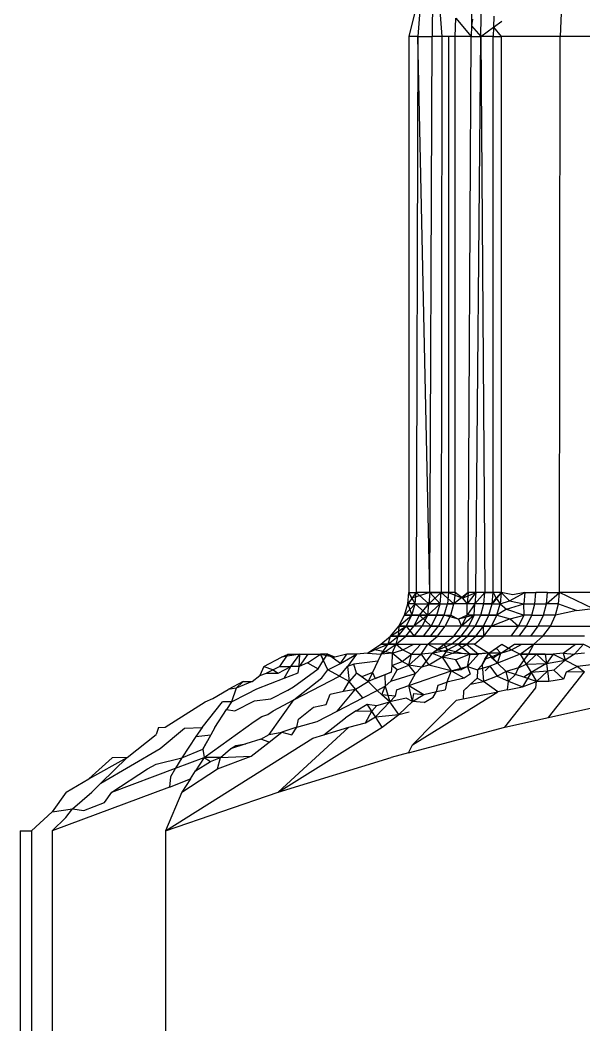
# Model space of a CAD drawing. Header units: millimetres. Extents: x 153 to 4750, y 92 to 3343.
# Drawn here: x 2843.809 to 2846.09, y 1085.116 to 1089.182 of the extents above; entities that cross this region are included whole.
import ezdxf

# ---------------------------------------------------------------- set-up
doc = ezdxf.new("R2010")
doc.units = ezdxf.units.MM

msp = doc.modelspace()

# ---------------------------------------------------------------- linework, layer by layer
for p, q in [((2846.0243, 1089.8135), (2845.9935, 1089.1156)), ((2845.6724, 1089.1156), (2845.6848, 1089.6388)), ((2845.4357, 1089.336), (2845.3814, 1089.1156)), ((2845.4357, 1089.336), (2845.4184, 1089.1156)), ((2845.4777, 1089.2772), (2845.4755, 1089.1156)), ((2845.5056, 1089.2382), (2845.5156, 1089.1156)), ((2845.5684, 1089.1156), (2845.5716, 1089.1897)), ((2845.5716, 1089.1897), (2845.6343, 1089.1156)), ((2845.6351, 1089.2135), (2845.6346, 1089.1586)), ((2845.6386, 1089.1855), (2845.6346, 1089.1586)), ((2845.7258, 1089.1979), (2845.724, 1089.1533)), ((2845.6346, 1089.1586), (2845.6343, 1089.1156)), ((2845.6346, 1089.1586), (2845.6724, 1089.1156)), ((2845.6724, 1089.1156), (2845.724, 1089.1533)), ((2845.724, 1089.1533), (2845.7224, 1089.1156)), ((2845.724, 1089.1533), (2845.7572, 1089.1776)), ((2845.724, 1089.1533), (2845.7547, 1089.1156)), ((2845.4184, 1089.1156), (2845.3814, 1089.1156)), ((2845.3814, 1089.1156), (2845.3814, 1086.8656)), ((2845.4184, 1089.1156), (2845.411, 1086.8656)), ((2845.4184, 1089.1156), (2845.4755, 1089.1156)), ((2845.4667, 1086.8656), (2845.4184, 1089.1156)), ((2845.4667, 1086.8656), (2845.4755, 1089.1156)), ((2845.5156, 1089.1156), (2845.4755, 1089.1156)), ((2845.5416, 1089.1156), (2845.4755, 1089.1156)), ((2845.5156, 1089.1156), (2845.5125, 1086.8656)), ((2845.5416, 1089.1156), (2845.5156, 1089.1156)), ((2845.5684, 1089.1156), (2845.5156, 1089.1156)), ((2845.5416, 1089.1156), (2845.5416, 1086.8656)), ((2845.5684, 1089.1156), (2845.5416, 1089.1156)), ((2845.5684, 1086.8656), (2845.5684, 1089.1156)), ((2845.6343, 1089.1156), (2845.5684, 1089.1156)), ((2845.622, 1086.8656), (2845.6343, 1089.1156)), ((2845.6343, 1089.1156), (2845.6724, 1089.1156)), ((2845.653, 1086.8656), (2845.6724, 1089.1156)), ((2845.6724, 1089.1156), (2845.6893, 1086.8656)), ((2845.7224, 1089.1156), (2845.6724, 1089.1156)), ((2845.7224, 1089.1156), (2845.7547, 1089.1156)), ((2845.7224, 1086.8656), (2845.7224, 1089.1156)), ((2845.7547, 1089.1156), (2845.7547, 1086.8656)), ((2845.9935, 1089.1156), (2845.7547, 1089.1156)), ((2845.9916, 1086.8656), (2845.9935, 1089.1156)), ((2846.288, 1089.1156), (2845.9935, 1089.1156)), ((2845.3772, 1086.8201), (2845.3814, 1086.8656)), ((2845.411, 1086.8656), (2845.3772, 1086.8201)), ((2845.3814, 1086.8656), (2845.411, 1086.8656)), ((2845.4068, 1086.8201), (2845.3814, 1086.8656)), ((2845.3941, 1086.8428), (2845.3814, 1086.8656)), ((2845.4667, 1086.8656), (2845.3941, 1086.8428)), ((2845.4068, 1086.8201), (2845.411, 1086.8656)), ((2845.4667, 1086.8656), (2845.411, 1086.8656)), ((2845.411, 1086.8656), (2845.4626, 1086.8201)), ((2845.4667, 1086.8656), (2845.4626, 1086.8201)), ((2845.4626, 1086.8201), (2845.5125, 1086.8656)), ((2845.4667, 1086.8656), (2845.5084, 1086.8201)), ((2845.4667, 1086.8656), (2845.5125, 1086.8656)), ((2845.5416, 1086.8656), (2845.4667, 1086.8656)), ((2845.5084, 1086.8201), (2845.5125, 1086.8656)), ((2845.5684, 1086.8656), (2845.5125, 1086.8656)), ((2845.5125, 1086.8656), (2845.5416, 1086.8656)), ((2845.5643, 1086.8201), (2845.5125, 1086.8656)), ((2845.5416, 1086.8656), (2845.5375, 1086.8201)), ((2845.5416, 1086.8656), (2845.5989, 1086.8428)), ((2845.5684, 1086.8656), (2845.5643, 1086.8201)), ((2845.622, 1086.8656), (2845.5643, 1086.8201)), ((2845.5989, 1086.8428), (2845.5684, 1086.8656)), ((2845.5989, 1086.8428), (2845.653, 1086.8656)), ((2845.5989, 1086.8428), (2845.622, 1086.8656)), ((2845.5989, 1086.8428), (2845.6179, 1086.8201)), ((2845.622, 1086.8656), (2845.6179, 1086.8201)), ((2845.653, 1086.8656), (2845.6179, 1086.8201)), ((2845.6893, 1086.8656), (2845.622, 1086.8656)), ((2845.653, 1086.8656), (2845.6491, 1086.8201)), ((2845.6491, 1086.8201), (2845.6893, 1086.8656)), ((2845.6893, 1086.8656), (2845.653, 1086.8656)), ((2845.6852, 1086.8201), (2845.6893, 1086.8656)), ((2845.7547, 1086.8656), (2845.6893, 1086.8656)), ((2845.6893, 1086.8656), (2845.7224, 1086.8656)), ((2845.7184, 1086.8201), (2845.7224, 1086.8656)), ((2845.7547, 1086.8656), (2845.7184, 1086.8201)), ((2845.7184, 1086.8201), (2845.7346, 1086.8428)), ((2845.7224, 1086.8656), (2845.7346, 1086.8428)), ((2845.7547, 1086.8656), (2845.7346, 1086.8428)), ((2845.7346, 1086.8428), (2845.7507, 1086.8201)), ((2845.7547, 1086.8656), (2845.7507, 1086.8201)), ((2845.7507, 1086.8201), (2845.7891, 1086.8319)), ((2845.8029, 1086.8562), (2845.7547, 1086.8656)), ((2845.7547, 1086.8656), (2845.7891, 1086.8319)), ((2845.7891, 1086.8319), (2845.8513, 1086.8656)), ((2845.7891, 1086.8319), (2845.8473, 1086.8201)), ((2845.8513, 1086.8656), (2845.8029, 1086.8562)), ((2845.8513, 1086.8656), (2845.8473, 1086.8201)), ((2845.8513, 1086.8656), (2845.8957, 1086.8656)), ((2845.8918, 1086.8201), (2845.8957, 1086.8656)), ((2845.9428, 1086.8656), (2845.8957, 1086.8656)), ((2845.9389, 1086.8201), (2845.9428, 1086.8656)), ((2845.9389, 1086.8201), (2845.9916, 1086.8656)), ((2845.9428, 1086.8656), (2845.9916, 1086.8656)), ((2845.9877, 1086.8201), (2845.9916, 1086.8656)), ((2846.148, 1086.8656), (2845.9916, 1086.8656)), ((2846.1259, 1086.8007), (2845.9916, 1086.8656)), ((2845.3638, 1086.7736), (2845.3772, 1086.8201)), ((2845.4068, 1086.8201), (2845.3638, 1086.7736)), ((2845.4068, 1086.8201), (2845.3772, 1086.8201)), ((2845.3772, 1086.8201), (2845.3935, 1086.7736)), ((2845.3935, 1086.7736), (2845.4068, 1086.8201)), ((2845.4068, 1086.8201), (2845.4626, 1086.8201)), ((2845.4068, 1086.8201), (2845.4581, 1086.7736)), ((2845.4253, 1086.7736), (2845.4626, 1086.8201)), ((2845.4581, 1086.7736), (2845.4626, 1086.8201)), ((2845.5084, 1086.8201), (2845.4581, 1086.7736)), ((2845.5084, 1086.8201), (2845.4626, 1086.8201)), ((2845.4626, 1086.8201), (2845.5375, 1086.8201)), ((2845.4953, 1086.7736), (2845.5084, 1086.8201)), ((2845.5084, 1086.8201), (2845.5375, 1086.8201)), ((2845.5084, 1086.8201), (2845.5643, 1086.8201)), ((2845.5244, 1086.7736), (2845.5375, 1086.8201)), ((2845.5643, 1086.8201), (2845.5375, 1086.8201)), ((2845.5513, 1086.7736), (2845.5643, 1086.8201)), ((2845.6179, 1086.8201), (2845.5643, 1086.8201)), ((2845.6173, 1086.7736), (2845.6179, 1086.8201)), ((2845.6491, 1086.8201), (2845.6173, 1086.7736)), ((2845.6852, 1086.8201), (2845.6179, 1086.8201)), ((2845.6491, 1086.8201), (2845.6179, 1086.8201)), ((2845.6463, 1086.7736), (2845.6491, 1086.8201)), ((2845.6852, 1086.8201), (2845.6491, 1086.8201)), ((2845.6724, 1086.7736), (2845.6852, 1086.8201)), ((2845.7184, 1086.8201), (2845.6852, 1086.8201)), ((2845.6852, 1086.8201), (2845.7507, 1086.8201)), ((2845.7056, 1086.7736), (2845.7184, 1086.8201)), ((2845.7184, 1086.8201), (2845.7507, 1086.8201)), ((2845.738, 1086.7736), (2845.7507, 1086.8201)), ((2845.7765, 1086.7982), (2845.738, 1086.7736)), ((2845.7507, 1086.8201), (2845.7765, 1086.7982)), ((2845.7765, 1086.7982), (2845.8473, 1086.8201)), ((2845.7765, 1086.7982), (2845.8476, 1086.7736)), ((2845.8476, 1086.7736), (2845.8473, 1086.8201)), ((2845.8473, 1086.8201), (2845.8918, 1086.8201)), ((2845.8794, 1086.7736), (2845.8918, 1086.8201)), ((2845.8918, 1086.8201), (2845.9389, 1086.8201)), ((2845.9266, 1086.7736), (2845.9389, 1086.8201)), ((2845.9877, 1086.8201), (2845.9389, 1086.8201)), ((2845.9755, 1086.7736), (2845.9877, 1086.8201)), ((2846.0618, 1086.792), (2845.9755, 1086.7736)), ((2845.9877, 1086.8201), (2846.0618, 1086.792)), ((2846.0618, 1086.792), (2846.1259, 1086.8007)), ((2845.3406, 1086.7288), (2845.3638, 1086.7736)), ((2845.3406, 1086.7288), (2845.3935, 1086.7736)), ((2845.3935, 1086.7736), (2845.3638, 1086.7736)), ((2845.3638, 1086.7736), (2845.4253, 1086.7736)), ((2845.3705, 1086.7288), (2845.3935, 1086.7736)), ((2845.4581, 1086.7736), (2845.3935, 1086.7736)), ((2845.4253, 1086.7736), (2845.3935, 1086.7736)), ((2845.4023, 1086.7288), (2845.4253, 1086.7736)), ((2845.4581, 1086.7736), (2845.4023, 1086.7288)), ((2845.4253, 1086.7736), (2845.4581, 1086.7736)), ((2845.4253, 1086.7736), (2845.4725, 1086.7288)), ((2845.4352, 1086.7288), (2845.4581, 1086.7736)), ((2845.4953, 1086.7736), (2845.4581, 1086.7736)), ((2845.4581, 1086.7736), (2845.5244, 1086.7736)), ((2845.4725, 1086.7288), (2845.4953, 1086.7736)), ((2845.5244, 1086.7736), (2845.4953, 1086.7736)), ((2845.4953, 1086.7736), (2845.5513, 1086.7736)), ((2845.5017, 1086.7288), (2845.5244, 1086.7736)), ((2845.5826, 1086.7572), (2845.5244, 1086.7736)), ((2845.5287, 1086.7288), (2845.5513, 1086.7736)), ((2845.5513, 1086.7736), (2845.5826, 1086.7572)), ((2845.6173, 1086.7736), (2845.5826, 1086.7572)), ((2845.6463, 1086.7736), (2845.5826, 1086.7572)), ((2845.5826, 1086.7572), (2845.5949, 1086.7288)), ((2845.5949, 1086.7288), (2845.6173, 1086.7736)), ((2845.6463, 1086.7736), (2845.5949, 1086.7288)), ((2845.6724, 1086.7736), (2845.6173, 1086.7736)), ((2845.624, 1086.7288), (2845.6463, 1086.7736)), ((2845.6724, 1086.7736), (2845.6463, 1086.7736)), ((2845.6502, 1086.7288), (2845.6724, 1086.7736)), ((2845.7056, 1086.7736), (2845.6724, 1086.7736)), ((2845.6724, 1086.7736), (2845.738, 1086.7736)), ((2845.6835, 1086.7288), (2845.7056, 1086.7736)), ((2845.738, 1086.7736), (2845.7056, 1086.7736)), ((2845.7159, 1086.7288), (2845.738, 1086.7736)), ((2845.7913, 1086.7581), (2845.7159, 1086.7288)), ((2845.738, 1086.7736), (2845.7913, 1086.7581)), ((2845.7913, 1086.7581), (2845.8476, 1086.7736)), ((2845.7913, 1086.7581), (2845.8258, 1086.7288)), ((2845.8258, 1086.7288), (2845.8476, 1086.7736)), ((2845.8794, 1086.7736), (2845.8476, 1086.7736)), ((2845.8578, 1086.7288), (2845.8794, 1086.7736)), ((2845.8794, 1086.7736), (2845.9266, 1086.7736)), ((2845.9051, 1086.7288), (2845.9266, 1086.7736)), ((2845.9755, 1086.7736), (2845.9266, 1086.7736)), ((2845.9542, 1086.7288), (2845.9755, 1086.7736)), ((2845.3081, 1086.6888), (2845.3406, 1086.7288)), ((2845.3081, 1086.6888), (2845.3705, 1086.7288)), ((2845.3381, 1086.6888), (2845.3705, 1086.7288)), ((2845.3406, 1086.7288), (2845.3381, 1086.6888)), ((2845.3705, 1086.7288), (2845.3406, 1086.7288)), ((2845.3406, 1086.7288), (2845.4023, 1086.7288)), ((2845.3701, 1086.6888), (2845.4023, 1086.7288)), ((2845.4352, 1086.7288), (2845.3705, 1086.7288)), ((2845.4023, 1086.7288), (2845.3705, 1086.7288)), ((2845.3705, 1086.7288), (2845.4032, 1086.6888)), ((2845.4725, 1086.7288), (2845.4023, 1086.7288)), ((2845.4032, 1086.6888), (2845.4352, 1086.7288)), ((2845.4725, 1086.7288), (2845.4352, 1086.7288)), ((2845.4406, 1086.6888), (2845.4725, 1086.7288)), ((2845.4699, 1086.6888), (2845.5017, 1086.7288)), ((2845.5017, 1086.7288), (2845.4725, 1086.7288)), ((2845.4725, 1086.7288), (2845.5287, 1086.7288)), ((2845.497, 1086.6888), (2845.5287, 1086.7288)), ((2845.5017, 1086.7288), (2845.5287, 1086.7288)), ((2845.5949, 1086.7288), (2845.5287, 1086.7288)), ((2845.5636, 1086.6888), (2845.5949, 1086.7288)), ((2845.5927, 1086.6888), (2845.624, 1086.7288)), ((2845.6502, 1086.7288), (2845.5949, 1086.7288)), ((2845.624, 1086.7288), (2845.5949, 1086.7288)), ((2845.6191, 1086.6888), (2845.6502, 1086.7288)), ((2845.6502, 1086.7288), (2845.624, 1086.7288)), ((2845.6835, 1086.7288), (2845.6502, 1086.7288)), ((2845.6502, 1086.7288), (2845.7159, 1086.7288)), ((2845.6525, 1086.6888), (2845.6835, 1086.7288)), ((2845.6851, 1086.6888), (2845.6835, 1086.7288)), ((2845.7159, 1086.7288), (2845.6835, 1086.7288)), ((2845.6851, 1086.6888), (2845.7159, 1086.7288)), ((2845.7159, 1086.7288), (2845.8258, 1086.7288)), ((2845.7955, 1086.6888), (2845.8258, 1086.7288)), ((2845.8578, 1086.7288), (2845.8258, 1086.7288)), ((2845.8275, 1086.6888), (2845.8578, 1086.7288)), ((2845.8578, 1086.7288), (2845.9051, 1086.7288)), ((2845.8751, 1086.6888), (2845.9051, 1086.7288)), ((2845.9542, 1086.7288), (2845.9051, 1086.7288)), ((2845.9243, 1086.6888), (2845.9542, 1086.7288)), ((2845.9542, 1086.7288), (2846.1208, 1086.7288)), ((2845.2681, 1086.6564), (2845.3081, 1086.6888)), ((2845.2983, 1086.6564), (2845.3381, 1086.6888)), ((2845.2983, 1086.6564), (2845.3081, 1086.6888)), ((2845.3381, 1086.6888), (2845.3081, 1086.6888)), ((2845.3081, 1086.6888), (2845.3701, 1086.6888)), ((2845.3304, 1086.6564), (2845.3381, 1086.6888)), ((2845.3304, 1086.6564), (2845.3701, 1086.6888)), ((2845.3701, 1086.6888), (2845.3381, 1086.6888)), ((2845.4032, 1086.6888), (2845.3381, 1086.6888)), ((2845.4406, 1086.6888), (2845.3701, 1086.6888)), ((2845.3701, 1086.6888), (2845.4032, 1086.6888)), ((2845.4406, 1086.6888), (2845.4032, 1086.6888)), ((2845.4032, 1086.6888), (2845.4699, 1086.6888)), ((2845.4699, 1086.6888), (2845.4406, 1086.6888)), ((2845.4406, 1086.6888), (2845.497, 1086.6888)), ((2845.458, 1086.6564), (2845.497, 1086.6888)), ((2845.497, 1086.6888), (2845.4699, 1086.6888)), ((2845.497, 1086.6888), (2845.5636, 1086.6888)), ((2845.5249, 1086.6564), (2845.5636, 1086.6888)), ((2845.5542, 1086.6564), (2845.5927, 1086.6888)), ((2845.5636, 1086.6888), (2845.6191, 1086.6888)), ((2845.5927, 1086.6888), (2845.5636, 1086.6888)), ((2845.5807, 1086.6564), (2845.6191, 1086.6888)), ((2845.6191, 1086.6888), (2845.5927, 1086.6888)), ((2845.6144, 1086.6564), (2845.6525, 1086.6888)), ((2845.6191, 1086.6888), (2845.6851, 1086.6888)), ((2845.6525, 1086.6888), (2845.6191, 1086.6888)), ((2845.6471, 1086.6564), (2845.6851, 1086.6888)), ((2845.6851, 1086.6888), (2845.6525, 1086.6888)), ((2845.7955, 1086.6888), (2845.6851, 1086.6888)), ((2845.8275, 1086.6888), (2845.7955, 1086.6888)), ((2845.8751, 1086.6888), (2845.8275, 1086.6888)), ((2845.9243, 1086.6888), (2845.8751, 1086.6888)), ((2845.8876, 1086.6564), (2845.9243, 1086.6888)), ((2846.0917, 1086.6888), (2845.9243, 1086.6888)), ((2845.2149, 1086.6198), (2845.2681, 1086.6564)), ((2845.2149, 1086.6198), (2845.2422, 1086.6331)), ((2845.2422, 1086.6331), (2845.2983, 1086.6564)), ((2845.3148, 1086.6198), (2845.2422, 1086.6331)), ((2845.2983, 1086.6564), (2845.2681, 1086.6564)), ((2845.2681, 1086.6564), (2845.3304, 1086.6564)), ((2845.27, 1086.6156), (2845.2983, 1086.6564)), ((2845.27, 1086.6156), (2845.3304, 1086.6564)), ((2845.3304, 1086.6564), (2845.2983, 1086.6564)), ((2845.3148, 1086.6198), (2845.3304, 1086.6564)), ((2845.3148, 1086.6198), (2845.3573, 1086.6331)), ((2845.3304, 1086.6564), (2845.4013, 1086.6564)), ((2845.3304, 1086.6564), (2845.3573, 1086.6331)), ((2845.3573, 1086.6331), (2845.4013, 1086.6564)), ((2845.3573, 1086.6331), (2845.3927, 1086.6156)), ((2845.3927, 1086.6156), (2845.4308, 1086.6564)), ((2845.4013, 1086.6564), (2845.4308, 1086.6564)), ((2845.4308, 1086.6564), (2845.458, 1086.6564)), ((2845.4321, 1086.6156), (2845.458, 1086.6564)), ((2845.5249, 1086.6564), (2845.458, 1086.6564)), ((2845.5008, 1086.6331), (2845.458, 1086.6564)), ((2845.4758, 1086.6198), (2845.5249, 1086.6564)), ((2845.4758, 1086.6198), (2845.5378, 1086.6331)), ((2845.5008, 1086.6331), (2845.4758, 1086.6198)), ((2845.5249, 1086.6564), (2845.5008, 1086.6331)), ((2845.5008, 1086.6331), (2845.5542, 1086.6564)), ((2845.5008, 1086.6331), (2845.5603, 1086.6198)), ((2845.5378, 1086.6331), (2845.5162, 1086.603)), ((2845.5807, 1086.6564), (2845.5249, 1086.6564)), ((2845.5378, 1086.6331), (2845.5249, 1086.6564)), ((2845.5378, 1086.6331), (2845.5807, 1086.6564)), ((2845.5979, 1086.6183), (2845.5378, 1086.6331)), ((2845.5807, 1086.6564), (2845.5542, 1086.6564)), ((2845.5603, 1086.6198), (2845.6144, 1086.6564)), ((2845.6471, 1086.6564), (2845.5807, 1086.6564)), ((2845.5807, 1086.6564), (2845.6144, 1086.6564)), ((2845.5807, 1086.6564), (2845.6301, 1086.6156)), ((2845.6471, 1086.6564), (2845.6144, 1086.6564)), ((2845.6144, 1086.6564), (2845.6629, 1086.6156)), ((2845.6471, 1086.6564), (2845.7053, 1086.6198)), ((2845.7053, 1086.6198), (2845.7581, 1086.6564)), ((2845.7053, 1086.6198), (2845.7343, 1086.6398)), ((2845.7343, 1086.6398), (2845.7581, 1086.6564)), ((2845.7343, 1086.6398), (2845.7536, 1086.6198)), ((2845.7536, 1086.6198), (2845.8088, 1086.6564)), ((2845.7536, 1086.6198), (2845.7966, 1086.6331)), ((2845.7581, 1086.6564), (2845.7966, 1086.6331)), ((2845.7966, 1086.6331), (2845.8381, 1086.6564)), ((2845.7966, 1086.6331), (2845.8314, 1086.6156)), ((2845.8088, 1086.6564), (2845.8381, 1086.6564)), ((2845.8314, 1086.6156), (2845.8876, 1086.6564)), ((2845.8381, 1086.6564), (2845.8876, 1086.6564)), ((2845.8653, 1086.6156), (2845.8876, 1086.6564)), ((2845.8876, 1086.6564), (2846.0559, 1086.6564)), ((2846.0064, 1086.6198), (2846.0559, 1086.6564)), ((2846.0517, 1086.6156), (2846.0878, 1086.6564)), ((2846.0559, 1086.6564), (2846.0878, 1086.6564)), ((2846.0878, 1086.6564), (2846.1328, 1086.6331)), ((2844.7954, 1086.566), (2844.8671, 1086.6031)), ((2844.8598, 1086.5665), (2844.8937, 1086.6156)), ((2844.8671, 1086.6031), (2844.8937, 1086.6156)), ((2844.9413, 1086.6156), (2844.8671, 1086.6031)), ((2844.8937, 1086.6156), (2844.9413, 1086.6156)), ((2844.904, 1086.566), (2844.9413, 1086.6156)), ((2844.9381, 1086.566), (2844.9413, 1086.6156)), ((2844.9725, 1086.6156), (2844.9381, 1086.566)), ((2844.9413, 1086.6156), (2844.9725, 1086.6156)), ((2844.9717, 1086.5806), (2845.0245, 1086.6156)), ((2844.9725, 1086.6156), (2845.0245, 1086.6156)), ((2845.0142, 1086.5564), (2845.0362, 1086.5912)), ((2845.0545, 1086.5528), (2845.0245, 1086.6156)), ((2845.0245, 1086.6156), (2845.0362, 1086.5912)), ((2845.0521, 1086.6156), (2845.0245, 1086.6156)), ((2845.0245, 1086.6156), (2845.0821, 1086.603)), ((2845.0362, 1086.5912), (2845.0521, 1086.6156)), ((2845.1049, 1086.5785), (2845.0521, 1086.6156)), ((2845.0821, 1086.603), (2845.0521, 1086.6156)), ((2845.1313, 1086.6156), (2845.0821, 1086.603)), ((2845.1049, 1086.5785), (2845.1696, 1086.6156)), ((2845.1049, 1086.5785), (2845.1313, 1086.6156)), ((2845.1696, 1086.6156), (2845.1313, 1086.6156)), ((2845.1696, 1086.6156), (2845.1334, 1086.566)), ((2845.2565, 1086.5874), (2845.1588, 1086.5752)), ((2845.2149, 1086.6198), (2845.1696, 1086.6156)), ((2845.2149, 1086.6198), (2845.27, 1086.6156)), ((2845.2565, 1086.5874), (2845.2342, 1086.5411)), ((2845.27, 1086.6156), (2845.2565, 1086.5874)), ((2845.3148, 1086.6198), (2845.27, 1086.6156)), ((2845.3148, 1086.6198), (2845.3122, 1086.5705)), ((2845.3122, 1086.5705), (2845.3549, 1086.5865)), ((2845.3549, 1086.5865), (2845.3148, 1086.6198)), ((2845.3549, 1086.5865), (2845.3927, 1086.6156)), ((2845.3822, 1086.5713), (2845.3549, 1086.5865)), ((2845.3822, 1086.5713), (2845.3927, 1086.6156)), ((2845.3822, 1086.5713), (2845.4321, 1086.6156)), ((2845.3927, 1086.6156), (2845.4321, 1086.6156)), ((2845.4758, 1086.6198), (2845.4321, 1086.6156)), ((2845.4321, 1086.6156), (2845.4627, 1086.5706)), ((2845.4758, 1086.6198), (2845.4328, 1086.5626)), ((2845.5162, 1086.603), (2845.4627, 1086.5706)), ((2845.4758, 1086.6198), (2845.5162, 1086.603)), ((2845.5603, 1086.6198), (2845.5162, 1086.603)), ((2845.5715, 1086.5926), (2845.5162, 1086.603)), ((2845.5162, 1086.603), (2845.5525, 1086.5483)), ((2845.6301, 1086.6156), (2845.5603, 1086.6198)), ((2845.6301, 1086.6156), (2845.5715, 1086.5926)), ((2845.5943, 1086.5543), (2845.5715, 1086.5926)), ((2845.6301, 1086.6156), (2845.5979, 1086.6183)), ((2845.6192, 1086.566), (2845.6301, 1086.6156)), ((2845.6192, 1086.566), (2845.6629, 1086.6156)), ((2845.7053, 1086.6198), (2845.6301, 1086.6156)), ((2845.6301, 1086.6156), (2845.6629, 1086.6156)), ((2845.7053, 1086.6198), (2845.6629, 1086.6156)), ((2845.7053, 1086.6198), (2845.6781, 1086.5726)), ((2845.6781, 1086.5726), (2845.689, 1086.5957)), ((2845.689, 1086.5957), (2845.7053, 1086.6198)), ((2845.689, 1086.5957), (2845.7536, 1086.6198)), ((2845.7536, 1086.6198), (2845.7053, 1086.6198)), ((2845.7201, 1086.5988), (2845.7053, 1086.6198)), ((2845.7399, 1086.5788), (2845.7053, 1086.6198)), ((2845.7536, 1086.6198), (2845.7201, 1086.5988)), ((2845.7399, 1086.5788), (2845.7201, 1086.5988)), ((2845.7399, 1086.5788), (2845.7536, 1086.6198)), ((2845.8314, 1086.6156), (2845.7399, 1086.5788)), ((2845.8253, 1086.561), (2845.8653, 1086.6156)), ((2845.8314, 1086.6156), (2845.8653, 1086.6156)), ((2845.8314, 1086.6156), (2845.8562, 1086.5751)), ((2845.8981, 1086.6156), (2845.8314, 1086.6156)), ((2845.8562, 1086.5751), (2845.8981, 1086.6156)), ((2845.8653, 1086.6156), (2845.8981, 1086.6156)), ((2845.9333, 1086.6156), (2845.8653, 1086.6156)), ((2845.8981, 1086.6156), (2845.9658, 1086.6156)), ((2845.8981, 1086.6156), (2845.9382, 1086.5784)), ((2845.9333, 1086.6156), (2845.8981, 1086.6156)), ((2845.9333, 1086.6156), (2845.9658, 1086.6156)), ((2845.9333, 1086.6156), (2845.9421, 1086.5468)), ((2845.9658, 1086.6156), (2845.9382, 1086.5784)), ((2845.9382, 1086.5784), (2846.0141, 1086.591)), ((2846.0064, 1086.6198), (2845.9658, 1086.6156)), ((2845.9658, 1086.6156), (2846.0141, 1086.591)), ((2846.0141, 1086.591), (2845.9679, 1086.5509)), ((2846.0064, 1086.6198), (2846.0517, 1086.6156)), ((2846.0064, 1086.6198), (2846.0141, 1086.591)), ((2846.0517, 1086.6156), (2846.0141, 1086.591)), ((2846.0141, 1086.591), (2846.0634, 1086.566)), ((2846.0918, 1086.6198), (2846.0517, 1086.6156)), ((2844.7954, 1086.566), (2844.7785, 1086.529)), ((2844.7954, 1086.566), (2844.8296, 1086.554)), ((2844.8598, 1086.5665), (2844.8053, 1086.5384)), ((2844.8296, 1086.554), (2844.8524, 1086.5388)), ((2844.8524, 1086.5388), (2844.904, 1086.566)), ((2844.8598, 1086.5665), (2844.904, 1086.566)), ((2844.8773, 1086.5182), (2844.904, 1086.566)), ((2844.9381, 1086.566), (2844.904, 1086.566)), ((2844.9146, 1086.4837), (2845.0142, 1086.5564)), ((2844.9345, 1086.5401), (2844.9381, 1086.566)), ((2844.9717, 1086.5806), (2844.9381, 1086.566)), ((2844.9717, 1086.5806), (2845.0142, 1086.5564)), ((2845.0301, 1086.5202), (2845.0545, 1086.5528)), ((2845.0545, 1086.5528), (2845.1049, 1086.5785)), ((2845.101, 1086.5272), (2845.0545, 1086.5528)), ((2845.101, 1086.5272), (2845.1334, 1086.566)), ((2845.1588, 1086.5752), (2845.1334, 1086.566)), ((2845.1334, 1086.566), (2845.14, 1086.5057)), ((2845.1702, 1086.5395), (2845.1588, 1086.5752)), ((2845.2457, 1086.517), (2845.3108, 1086.5429)), ((2845.3108, 1086.5429), (2845.2845, 1086.5325)), ((2845.3088, 1086.5062), (2845.3348, 1086.5525)), ((2845.3122, 1086.5705), (2845.3108, 1086.5429)), ((2845.3348, 1086.5525), (2845.3122, 1086.5705)), ((2845.3348, 1086.5525), (2845.3822, 1086.5713)), ((2845.3821, 1086.489), (2845.5525, 1086.5483)), ((2845.4328, 1086.5626), (2845.3822, 1086.5713)), ((2845.4091, 1086.5369), (2845.3822, 1086.5713)), ((2845.4328, 1086.5626), (2845.4091, 1086.5369)), ((2845.4627, 1086.5706), (2845.4328, 1086.5626)), ((2845.5525, 1086.5483), (2845.4627, 1086.5706)), ((2845.5525, 1086.5483), (2845.5359, 1086.5022)), ((2845.5525, 1086.5483), (2845.6192, 1086.566)), ((2845.5525, 1086.5483), (2845.5943, 1086.5543)), ((2845.6049, 1086.5188), (2845.5525, 1086.5483)), ((2845.6192, 1086.566), (2845.5943, 1086.5543)), ((2845.6192, 1086.566), (2845.6595, 1086.5523)), ((2845.6192, 1086.566), (2845.6303, 1086.5344)), ((2845.6595, 1086.5523), (2845.6583, 1086.5192)), ((2845.6781, 1086.5726), (2845.6595, 1086.5523)), ((2845.7097, 1086.5667), (2845.6595, 1086.5523)), ((2845.6781, 1086.5726), (2845.683, 1086.5057)), ((2845.7097, 1086.5667), (2845.6902, 1086.5487)), ((2845.7399, 1086.5788), (2845.7097, 1086.5667)), ((2845.7097, 1086.5667), (2845.7385, 1086.5273)), ((2845.7758, 1086.5454), (2845.7385, 1086.5273)), ((2845.7758, 1086.5454), (2845.7399, 1086.5788)), ((2845.8253, 1086.561), (2845.7758, 1086.5454)), ((2845.7854, 1086.5065), (2845.7758, 1086.5454)), ((2845.813, 1086.5333), (2845.7758, 1086.5454)), ((2845.813, 1086.5333), (2845.8253, 1086.561)), ((2845.8253, 1086.561), (2845.8562, 1086.5751)), ((2845.8562, 1086.5751), (2845.9382, 1086.5784)), ((2845.8562, 1086.5751), (2845.8769, 1086.5412)), ((2845.9382, 1086.5784), (2845.8769, 1086.5412)), ((2845.9421, 1086.5468), (2845.8769, 1086.5412)), ((2845.9421, 1086.5468), (2845.8986, 1086.5057)), ((2845.9382, 1086.5784), (2845.9421, 1086.5468)), ((2845.9679, 1086.5509), (2845.9421, 1086.5468)), ((2845.9421, 1086.5468), (2845.9474, 1086.5057)), ((2845.9469, 1086.3596), (2846.0928, 1086.544)), ((2846.0071, 1086.5145), (2845.9679, 1086.5509)), ((2846.0187, 1086.5423), (2846.0071, 1086.5145)), ((2846.0634, 1086.566), (2846.0187, 1086.5423)), ((2846.0928, 1086.544), (2846.0187, 1086.5423)), ((2846.1193, 1086.5729), (2846.0634, 1086.566)), ((2846.0634, 1086.566), (2846.0928, 1086.544)), ((2844.7117, 1086.5054), (2844.6509, 1086.4729)), ((2844.7472, 1086.5054), (2844.6838, 1086.4778)), ((2844.7117, 1086.5054), (2844.6838, 1086.4778)), ((2844.7117, 1086.5054), (2844.7472, 1086.5054)), ((2844.7472, 1086.5054), (2844.7785, 1086.529)), ((2844.7672, 1086.476), (2844.8773, 1086.5182)), ((2844.7785, 1086.529), (2844.8053, 1086.5384)), ((2844.8053, 1086.5384), (2844.8524, 1086.5388)), ((2844.8773, 1086.5182), (2844.9345, 1086.5401)), ((2844.9166, 1086.4308), (2845.101, 1086.5272)), ((2844.9166, 1086.4308), (2845.0301, 1086.5202)), ((2845.14, 1086.5057), (2845.101, 1086.5272)), ((2845.1167, 1086.4661), (2845.14, 1086.5057)), ((2845.1702, 1086.5395), (2845.14, 1086.5057)), ((2845.1654, 1086.4746), (2845.14, 1086.5057)), ((2845.1654, 1086.4746), (2845.2171, 1086.5057)), ((2845.2171, 1086.5057), (2845.1702, 1086.5395)), ((2845.1915, 1086.5241), (2845.1702, 1086.5395)), ((2845.2342, 1086.5411), (2845.1915, 1086.5241)), ((2845.2342, 1086.5411), (2845.2171, 1086.5057)), ((2845.2457, 1086.517), (2845.2171, 1086.5057)), ((2845.2539, 1086.4692), (2845.2171, 1086.5057)), ((2845.2342, 1086.5411), (2845.2457, 1086.517)), ((2845.2845, 1086.5325), (2845.2457, 1086.517)), ((2845.2845, 1086.5325), (2845.2863, 1086.4862)), ((2845.2863, 1086.4862), (2845.3088, 1086.5062)), ((2845.3088, 1086.5062), (2845.4091, 1086.5369)), ((2845.3821, 1086.489), (2845.4091, 1086.5369)), ((2845.4998, 1086.4898), (2845.5359, 1086.5022)), ((2845.5359, 1086.5022), (2845.5289, 1086.4721)), ((2845.6049, 1086.5188), (2845.5359, 1086.5022)), ((2845.6583, 1086.5192), (2845.6028, 1086.4679)), ((2845.6303, 1086.5344), (2845.6049, 1086.5188)), ((2845.6583, 1086.5192), (2845.6316, 1086.4945)), ((2845.6316, 1086.4945), (2845.683, 1086.5057)), ((2845.6583, 1086.5192), (2845.683, 1086.5057)), ((2845.7385, 1086.5273), (2845.683, 1086.5057)), ((2845.741, 1086.4637), (2845.683, 1086.5057)), ((2845.7385, 1086.5273), (2845.7854, 1086.5065)), ((2845.7803, 1086.4717), (2845.7854, 1086.5065)), ((2845.7854, 1086.5065), (2845.813, 1086.5333)), ((2845.7854, 1086.5065), (2845.8418, 1086.4842)), ((2845.8462, 1086.5226), (2845.813, 1086.5333)), ((2845.8769, 1086.5412), (2845.8418, 1086.4842)), ((2845.8418, 1086.4842), (2845.8986, 1086.5057)), ((2845.8769, 1086.5412), (2845.8462, 1086.5226)), ((2845.8986, 1086.5057), (2845.8462, 1086.5226)), ((2845.8769, 1086.5412), (2845.8986, 1086.5057)), ((2845.8953, 1086.4792), (2845.8986, 1086.5057)), ((2845.9474, 1086.5057), (2845.8986, 1086.5057)), ((2846.0071, 1086.5145), (2845.9474, 1086.5057)), ((2844.5891, 1086.4365), (2844.6509, 1086.4729)), ((2844.6838, 1086.4778), (2844.6509, 1086.4729)), ((2844.6838, 1086.4778), (2844.6636, 1086.4227)), ((2844.7281, 1086.4547), (2844.7672, 1086.476)), ((2844.8229, 1086.4347), (2844.8916, 1086.4697)), ((2844.8916, 1086.4697), (2844.9146, 1086.4837)), ((2845.0633, 1086.4534), (2845.1167, 1086.4661)), ((2845.0923, 1086.3849), (2845.1654, 1086.4746)), ((2845.1167, 1086.4661), (2845.1654, 1086.4746)), ((2845.1949, 1086.4385), (2845.1654, 1086.4746)), ((2845.1949, 1086.4385), (2845.2539, 1086.4692)), ((2845.2539, 1086.4692), (2845.2863, 1086.4862)), ((2845.2539, 1086.4692), (2845.2724, 1086.4509)), ((2845.2724, 1086.4509), (2845.2863, 1086.4862)), ((2845.2863, 1086.4862), (2845.3045, 1086.4232)), ((2845.3318, 1086.4716), (2845.3257, 1086.4462)), ((2845.3318, 1086.4716), (2845.3821, 1086.489)), ((2845.3959, 1086.4242), (2845.3821, 1086.489)), ((2845.3821, 1086.489), (2845.4417, 1086.4531)), ((2845.3958, 1086.2493), (2845.741, 1086.4637)), ((2845.4417, 1086.4531), (2845.4937, 1086.4644)), ((2845.4796, 1086.4418), (2845.4937, 1086.4644)), ((2845.4937, 1086.4644), (2845.4998, 1086.4898)), ((2845.4937, 1086.4644), (2845.5289, 1086.4721)), ((2845.6028, 1086.4679), (2845.6015, 1086.4353)), ((2845.6015, 1086.4353), (2845.741, 1086.4637)), ((2845.6316, 1086.4945), (2845.6028, 1086.4679)), ((2845.7803, 1086.4717), (2845.741, 1086.4637)), ((2845.7693, 1086.3198), (2845.8953, 1086.4792)), ((2845.7803, 1086.4717), (2845.8418, 1086.4842)), ((2844.3963, 1086.3205), (2844.5575, 1086.4227)), ((2844.5456, 1086.3193), (2844.6283, 1086.4227)), ((2844.5575, 1086.4227), (2844.5891, 1086.4365)), ((2844.6636, 1086.4227), (2844.6283, 1086.4227)), ((2844.6636, 1086.4227), (2844.6434, 1086.3915)), ((2844.6636, 1086.4227), (2844.7281, 1086.4547)), ((2844.6778, 1086.3862), (2844.7574, 1086.4265)), ((2844.7574, 1086.4265), (2844.8229, 1086.4347)), ((2844.8163, 1086.2901), (2844.9166, 1086.4308)), ((2844.8328, 1086.3869), (2844.9166, 1086.4308)), ((2845.047, 1086.412), (2845.0633, 1086.4534)), ((2845.0923, 1086.3849), (2845.1949, 1086.4385)), ((2845.247, 1086.3621), (2845.3045, 1086.4232)), ((2845.2516, 1086.4086), (2845.3045, 1086.4232)), ((2845.3045, 1086.4232), (2845.2724, 1086.4509)), ((2845.3257, 1086.4462), (2845.2724, 1086.4509)), ((2845.3257, 1086.4462), (2845.3045, 1086.4232)), ((2845.3711, 1086.4377), (2845.3045, 1086.4232)), ((2845.3414, 1086.3719), (2845.3045, 1086.4232)), ((2845.3414, 1086.3719), (2845.3959, 1086.4242)), ((2845.3959, 1086.4242), (2845.3711, 1086.4377)), ((2845.5747, 1086.4299), (2845.3958, 1086.2493)), ((2845.3959, 1086.4242), (2845.4017, 1086.4563)), ((2845.3959, 1086.4242), (2845.4417, 1086.4531)), ((2845.4439, 1086.4199), (2845.3959, 1086.4242)), ((2845.4017, 1086.4563), (2845.4417, 1086.4531)), ((2845.4439, 1086.4199), (2845.4796, 1086.4418)), ((2845.5747, 1086.4299), (2845.6015, 1086.4353)), ((2845.9469, 1086.3596), (2846.2307, 1086.4232)), ((2844.5966, 1086.3193), (2844.6434, 1086.3915)), ((2844.6434, 1086.3915), (2844.6778, 1086.3862)), ((2844.8111, 1086.3722), (2844.8328, 1086.3869)), ((2844.935, 1086.3528), (2844.9963, 1086.4009)), ((2844.9963, 1086.4009), (2845.047, 1086.412)), ((2845.0114, 1086.3427), (2845.0923, 1086.3849)), ((2845.1691, 1086.386), (2845.1255, 1086.3586)), ((2845.1691, 1086.386), (2845.2134, 1086.4139)), ((2845.1691, 1086.386), (2845.2325, 1086.3845)), ((2845.2064, 1086.3373), (2845.2325, 1086.3845)), ((2845.247, 1086.3621), (2845.2134, 1086.4139)), ((2845.2134, 1086.4139), (2845.2516, 1086.4086)), ((2845.2325, 1086.3845), (2845.2516, 1086.4086)), ((2845.247, 1086.3621), (2845.2325, 1086.3845)), ((2845.3414, 1086.3719), (2845.3829, 1086.3825)), ((2844.5535, 1086.1973), (2844.7563, 1086.3431)), ((2844.7563, 1086.3431), (2844.7869, 1086.3629)), ((2844.7869, 1086.3629), (2844.8111, 1086.3722)), ((2844.9282, 1086.3198), (2844.935, 1086.3528)), ((2844.9282, 1086.3198), (2845.0114, 1086.3427)), ((2845.0381, 1086.2892), (2845.1255, 1086.3586)), ((2845.2064, 1086.3373), (2845.247, 1086.3621)), ((2845.247, 1086.3621), (2845.3414, 1086.3719)), ((2845.2744, 1086.3198), (2845.247, 1086.3621)), ((2845.2744, 1086.3198), (2845.3414, 1086.3719)), ((2845.7693, 1086.3198), (2845.9469, 1086.3596)), ((2844.3689, 1086.3193), (2844.3598, 1086.2912)), ((2844.3689, 1086.3193), (2844.3963, 1086.3205)), ((2844.3759, 1086.2343), (2844.4742, 1086.317)), ((2844.4742, 1086.317), (2844.5456, 1086.3193)), ((2844.5456, 1086.3193), (2844.5206, 1086.2822)), ((2844.5966, 1086.3193), (2844.5801, 1086.289)), ((2844.8161, 1086.2596), (2844.8677, 1086.3001)), ((2844.8163, 1086.2901), (2844.8677, 1086.3001)), ((2844.853, 1086.0572), (2845.1384, 1086.3198)), ((2844.853, 1086.0572), (2845.2744, 1086.3198)), ((2844.9282, 1086.3198), (2844.8677, 1086.3001)), ((2844.8677, 1086.3001), (2844.9086, 1086.289)), ((2844.9086, 1086.289), (2844.9282, 1086.3198)), ((2845.0381, 1086.2892), (2845.1384, 1086.3198)), ((2845.1384, 1086.3198), (2845.2064, 1086.3373)), ((2845.3797, 1086.2159), (2845.7693, 1086.3198)), ((2844.2428, 1086.1974), (2844.3598, 1086.2912)), ((2844.3977, 1085.9011), (2844.9936, 1086.2757)), ((2844.5206, 1086.2822), (2844.4632, 1086.1968)), ((2844.5206, 1086.2822), (2844.5801, 1086.289)), ((2844.5801, 1086.289), (2844.5484, 1086.2307)), ((2844.5484, 1086.2307), (2844.5654, 1086.2618)), ((2844.7824, 1086.2722), (2844.7222, 1086.2525)), ((2844.7443, 1086.2033), (2844.8161, 1086.2596)), ((2844.7824, 1086.2722), (2844.8163, 1086.2901)), ((2844.8161, 1086.2596), (2844.7824, 1086.2722)), ((2844.9936, 1086.2757), (2845.0381, 1086.2892)), ((2844.136, 1086.0932), (2844.3759, 1086.2343)), ((2844.4632, 1086.1968), (2844.5484, 1086.2307)), ((2844.5484, 1086.2307), (2844.5535, 1086.1973)), ((2844.6204, 1086.1974), (2844.6602, 1086.2322)), ((2844.7222, 1086.2525), (2844.6602, 1086.2322)), ((2844.6602, 1086.2322), (2844.6821, 1086.246)), ((2844.6821, 1086.246), (2844.7222, 1086.2525)), ((2845.3797, 1086.2159), (2845.3958, 1086.2493)), ((2844.0866, 1086.111), (2844.2428, 1086.1974)), ((2844.1814, 1086.1968), (2844.0866, 1086.111)), ((2844.2428, 1086.1974), (2844.136, 1086.0932)), ((2844.2428, 1086.1974), (2844.1814, 1086.1968)), ((2844.3597, 1086.1711), (2844.4632, 1086.1968)), ((2844.4382, 1086.154), (2844.5535, 1086.1973)), ((2844.4632, 1086.1968), (2844.4382, 1086.154)), ((2844.5535, 1086.1973), (2844.5191, 1086.1435)), ((2844.5191, 1086.1435), (2844.5798, 1086.1816)), ((2844.6204, 1086.1974), (2844.5535, 1086.1973)), ((2844.5535, 1086.1973), (2844.5798, 1086.1816)), ((2844.5798, 1086.1816), (2844.6204, 1086.1974)), ((2844.6075, 1086.152), (2844.7443, 1086.2033)), ((2844.6075, 1086.152), (2844.6204, 1086.1974)), ((2844.6204, 1086.1974), (2844.7443, 1086.2033)), ((2844.853, 1086.0572), (2845.3101, 1086.1973)), ((2845.3797, 1086.2159), (2845.3101, 1086.1973)), ((2844.1806, 1086.0572), (2844.4382, 1086.154)), ((2844.1806, 1086.0572), (2844.3238, 1086.152)), ((2844.3238, 1086.152), (2844.3597, 1086.1711)), ((2844.4382, 1086.154), (2844.4177, 1086.1189)), ((2844.4637, 1086.0569), (2844.6075, 1086.152)), ((2844.4983, 1086.111), (2844.5191, 1086.1435)), ((2843.9949, 1086.0569), (2844.0866, 1086.111)), ((2844.4177, 1086.1189), (2844.4141, 1086.0775)), ((2844.4141, 1086.0775), (2844.4983, 1086.111)), ((2844.4983, 1086.111), (2844.4637, 1086.0569)), ((2844.4141, 1086.0775), (2843.9389, 1085.9011)), ((2843.9949, 1086.0569), (2843.9389, 1085.9774)), ((2844.0216, 1085.9904), (2844.0994, 1086.0576)), ((2844.0994, 1086.0576), (2844.136, 1086.0932)), ((2844.151, 1086.0157), (2844.1806, 1086.0572)), ((2844.3977, 1085.9011), (2844.853, 1086.0572)), ((2844.4637, 1086.0569), (2844.3977, 1085.9011)), ((2844.067, 1085.9832), (2844.151, 1086.0157)), ((2843.8546, 1085.9011), (2843.9389, 1085.9774)), ((2843.9389, 1085.9774), (2844.0216, 1085.9904)), ((2843.9944, 1085.9552), (2844.0216, 1085.9904)), ((2844.0216, 1085.9904), (2844.067, 1085.9832)), ((2843.9389, 1085.9011), (2843.9944, 1085.9552)), ((2843.8091, 1085.9011), (2843.8091, 1079.3301)), ((2843.8091, 1085.9011), (2843.8546, 1085.9011)), ((2843.8546, 1085.9011), (2843.8546, 1079.3301)), ((2843.9389, 1085.9011), (2843.9389, 1079.3301)), ((2844.3977, 1085.9011), (2844.3977, 1079.3301))]:
    msp.add_line(p, q)

doc.saveas('drawing.dxf')
